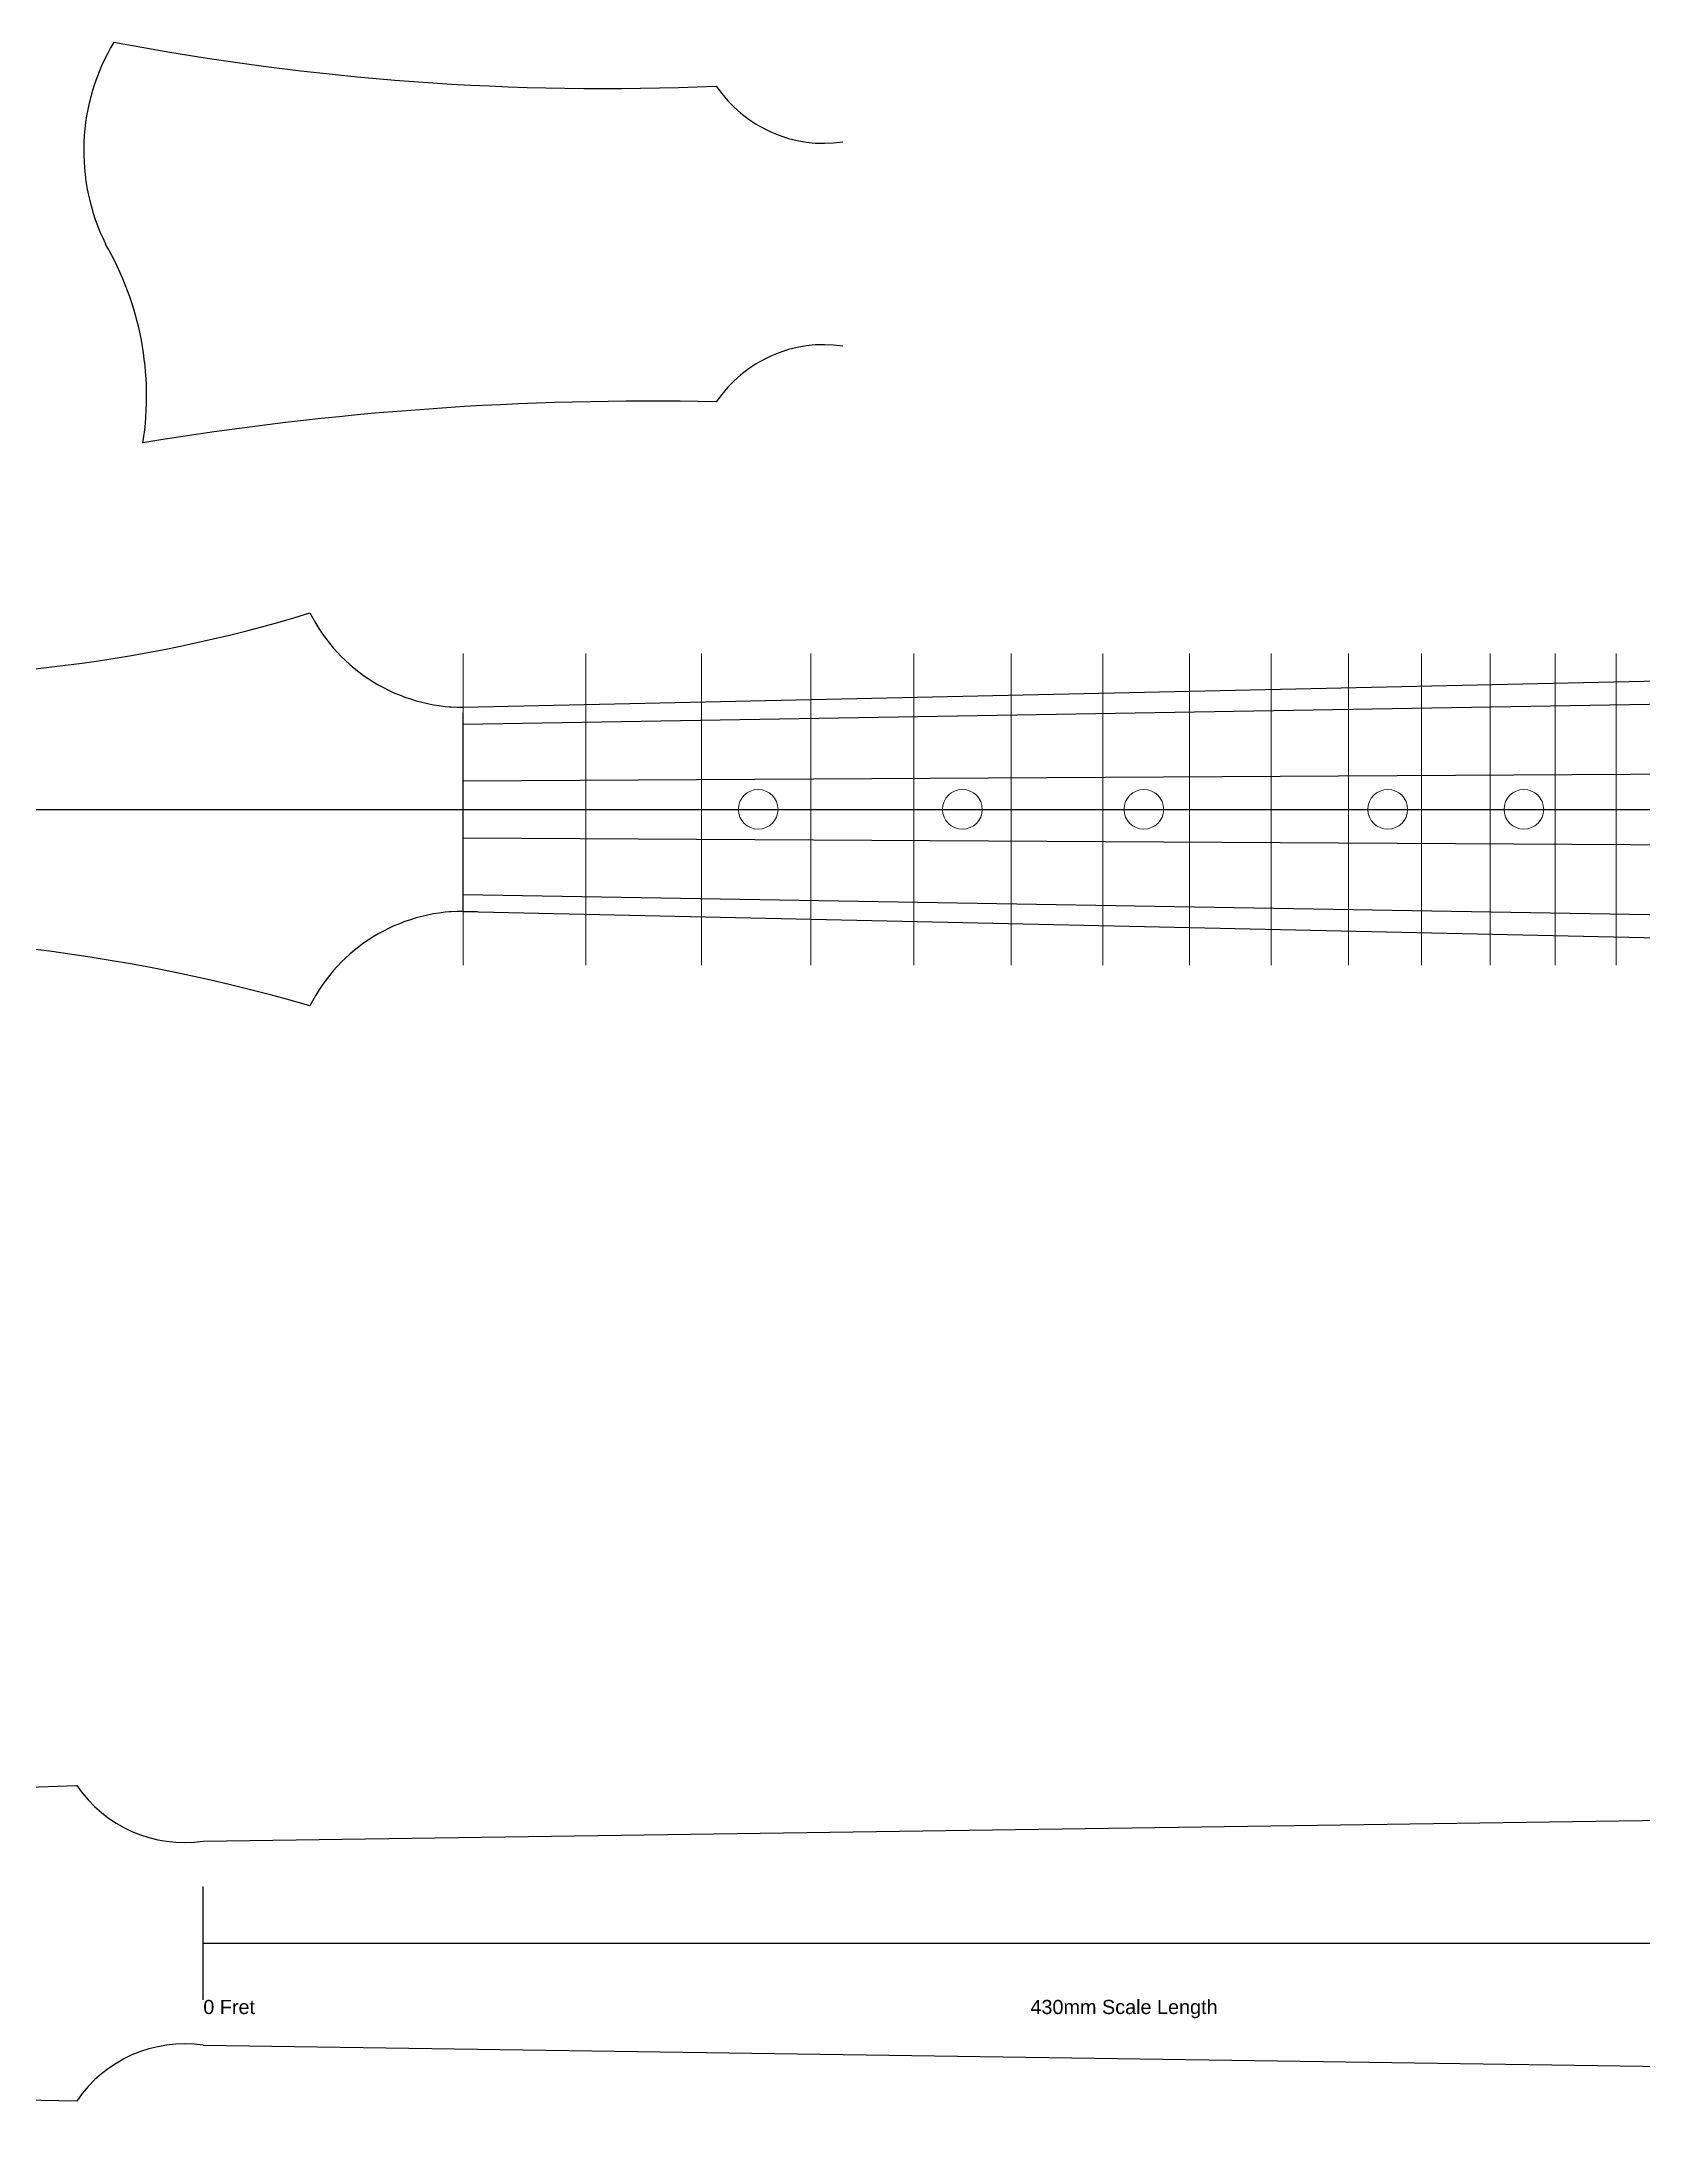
# Model space of a CAD drawing. Header units: millimetres. Extents: x -411 to 1471, y -165 to 1526.
# Drawn here: x -74.3 to 208.2, y 764.9 to 1135.4 of the extents above; entities that cross this region are included whole.
import ezdxf

# ---------------------------------------------------------------- set-up
doc = ezdxf.new("R2010")
doc.units = ezdxf.units.MM
doc.layers.get('0').update_dxf_attribs({"linetype": 'CONTINUOUS', "lineweight": 25, "true_color": 0x000000})
for name, color, linetype, lineweight, true_color in [('frets', 7, 'CONTINUOUS', 13, 0x000000), ('guides', 252, 'CONTINUOUS', 25, 0xa0a0a4), ('strings', 7, 'CONTINUOUS', 25, 0x000000)]:
    doc.layers.add(name, color=color, linetype=linetype, lineweight=lineweight, true_color=true_color)
doc.styles.add('textstyle3', font='')
doc.styles.add('textstyle4', font='')
doc.styles.get('textstyle3').set_extended_font_data('Arial')
doc.styles.get('textstyle4').set_extended_font_data('Arial')

msp = doc.modelspace()

# ---------------------------------------------------------------- linework, layer by layer
for p, q in [((0, 1018), (213.5, 1022.71)), ((0, 982), (0, 1017)), ((0, 1000), (213.5, 1000)), ((0, 982), (213.5, 977.29)), ((-45.84, 818), (282.14, 822.74)), ((-45.84, 790), (-45.84, 810)), ((-45.84, 800), (213.5, 800)), ((-45.84, 800), (384.16, 800)), ((-45.84, 782), (281.12, 777.27))]:
    msp.add_line(p, q)
for centre, radius, start, end in [((-29.77, 1116.18), 37.15, 148.9344, 206.2961), ((24.97, 1587.79), 460.65, 259.1683, 272.4427), ((63.62, 1140.46), 22.98, 214.1389, 278.2556), ((-109.22, 1072.87), 53.38, 351.1379, 30.1888), ((63.62, 1058.98), 22.98, 81.7444, 145.8611), ((32.79, 526.44), 545.56, 88.7589, 99.4171), ((-102.33, 1280.85), 257.46, 266.0636, 287.001), ((0, 1048.3), 30.3, 206.7897, 270), ((0, 951.7), 30.3, 90, 153.2103), ((-112.7, 670.56), 306.98, 73.7983, 95.3522), ((-87.79, 1288.07), 460.65, 259.1683, 272.4427), ((-49.14, 840.74), 22.98, 214.1389, 278.2556), ((-49.14, 759.26), 22.98, 81.7444, 145.8611), ((-79.97, 226.73), 545.56, 88.7589, 99.4171)]:
    msp.add_arc(centre, radius, start, end)
at = {"layer": 'frets'}
for p, q in [((0, 1027.5), (0, 972.5)), ((21.61, 1027.5), (21.61, 972.5)), ((42, 1027.5), (42, 972.5)), ((61.26, 1027.5), (61.26, 972.5)), ((79.42, 1027.5), (79.42, 972.5)), ((96.58, 1027.5), (96.58, 972.5)), ((112.76, 1027.5), (112.76, 972.5)), ((128.04, 1027.5), (128.04, 972.5)), ((142.47, 1027.5), (142.47, 972.5)), ((156.08, 1027.5), (156.08, 972.5)), ((168.93, 1027.5), (168.93, 972.5)), ((181.05, 1027.5), (181.05, 972.5)), ((192.5, 1027.5), (192.5, 972.5)), ((203.3, 1027.5), (203.3, 972.5)), ((-2.5, 1018), (2.5, 1018)), ((-2.5, 982), (2.5, 982))]:
    msp.add_line(p, q, dxfattribs=at)
for centre in [(52, 1000), (88, 1000), (120, 1000), (163, 1000), (187, 1000)]:
    msp.add_circle(centre, 3.5, dxfattribs=at)
at = {"layer": 'guides'}
msp.add_line((-154, 1000), (0, 1000), dxfattribs=at)
at = {"layer": 'strings'}
for p, q in [((0, 1015), (385, 1021.5)), ((0, 1005), (385, 1007.2)), ((0, 995), (385, 992.8)), ((0, 985), (385, 978.5))]:
    msp.add_line(p, q, dxfattribs=at)

# ---------------------------------------------------------------- texts
at = {"char_height": 1, "attachment_point": 1}
for s, insert, style in [('\\H2.5;0 Fret', (-45.84, 790), 'textstyle3'), ('\\H2.5;430mm Scale Length', (100, 790), 'textstyle4')]:
    msp.add_mtext(s, dxfattribs=dict(at, insert=insert, style=style))

doc.saveas('drawing.dxf')
